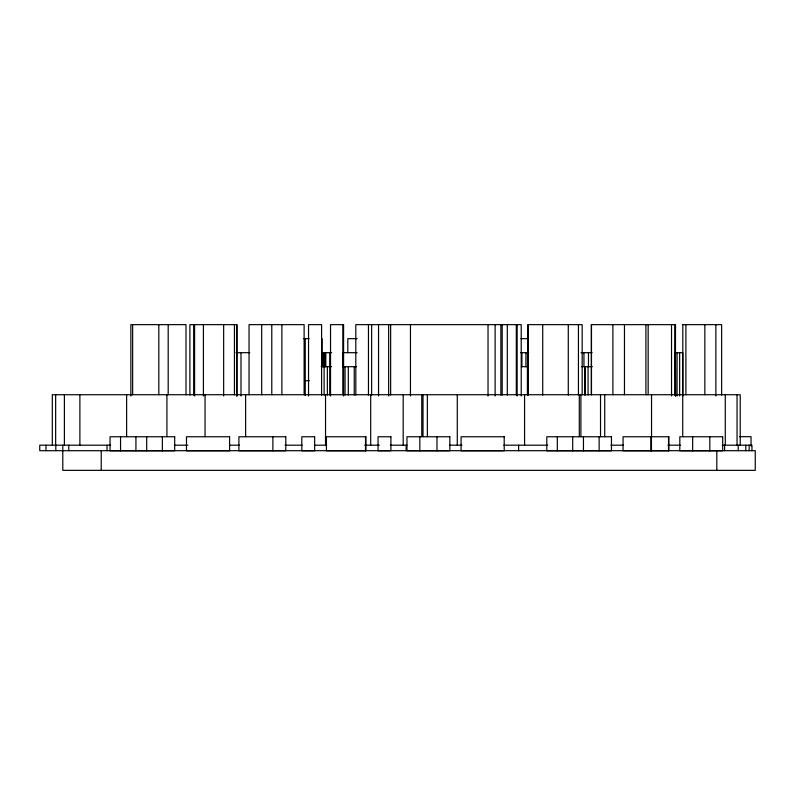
<?xml version="1.0" encoding="UTF-8"?>
<svg xmlns="http://www.w3.org/2000/svg" width="795" height="795" viewBox="0 0 795 795"><rect width="100%" height="100%" fill="white"/><g stroke="black" fill="none" stroke-linecap="round" stroke-linejoin="round"><path stroke-width="1.19" d="M682.716 324.648L721.631 324.648L721.631 395.085M303.63 338.66L309.166 338.66M321.538 338.66L322.074 338.66L322.074 366.694M357.094 338.66L347.812 338.66L347.812 352.682M520.964 338.66L528.407 338.66M235.996 352.682L249.769 352.682M321.538 352.682L331.634 352.682M342.446 352.682L357.094 352.682M520.546 352.682L528.705 352.682M581.056 352.682L592.106 352.682M675.432 352.682L675.67 395.96M676.326 352.682L682.736 352.682L682.726 436.574M321.15 366.694L331.515 366.694M342.675 366.694L356.567 366.694M521.361 366.694L527.522 366.694L527.522 352.682M581.503 366.694L592.345 366.694M305.25 380.706L309.285 380.706M739.43 436.674L751.056 436.674L751.056 446.025M110.634 445.19L39.75 445.19L39.75 450.695L755.25 450.695L755.25 470.352L62.795 470.352L62.795 445.19M174.294 445.19L187.829 445.19M229.636 445.19L239.474 445.19M284.968 445.19L302.18 445.19M314.442 445.19L326.725 445.19M364.736 445.19L379.354 445.19M390.325 445.19L406.911 445.19M449.662 445.19L461.974 445.19M503.782 445.19L547.676 445.19M610.888 445.19L623.538 445.19M667.979 445.19L680.331 445.19M722.188 445.19L751.961 445.19L751.961 450.695M749.158 445.19L749.158 450.695M745.799 445.19L745.799 450.695M740.225 445.19L740.225 394.727L52.311 394.727L52.311 445.19M738.207 445.19L738.207 450.695M737.044 394.727L737.044 445.19M725.279 394.727L725.279 445.19M724.623 445.19L724.623 450.695M716.822 450.695L716.822 470.352M715.868 324.648L715.868 395.99M709.816 436.763L709.816 450.785M704.847 324.648L704.847 394.727M692.664 436.763L692.664 450.785M685.896 324.648L685.896 394.727M682.816 324.648L682.816 395.99M679.645 352.682L679.645 395.96M677.082 352.682L677.082 395.96M675.432 395.96L675.511 324.648L591.361 324.648L591.361 394.727M674.806 324.648L674.806 395.085M671.527 324.648L671.527 395.99M668.525 436.763L668.525 450.785M651.542 394.727L651.542 436.574M651.453 436.763L651.453 450.785M650.896 436.763L650.896 450.785M648.163 324.648L648.163 394.727M645.918 324.648L645.918 394.727M624.463 324.648L624.463 394.727M612.895 324.648L612.895 394.727M604.727 394.727L604.727 436.574M600.523 394.727L600.523 436.574M599.132 436.763L599.132 450.785M591.48 324.648L591.48 394.727M588.459 352.682L588.459 366.276M588.071 366.694L588.071 394.996M585.18 366.694L585.18 394.996M584.822 366.694L584.822 394.996M583.947 352.682L583.947 366.276M583.451 436.763L583.451 450.785M582.169 394.727L582.169 324.648L527.88 324.648L527.88 394.926M580.897 394.727L580.897 436.574M579.297 394.727L579.297 436.574M578.442 324.648L578.442 394.727M572.688 436.763L572.688 450.785M568.286 324.648L568.286 395.135M557.315 436.763L557.315 450.785M542.707 324.648L542.707 395.135M528.218 324.648L528.218 395.135M527.393 366.694L527.393 394.996M525.922 352.682L525.922 366.694M524.581 394.727L524.581 445.19M521.908 352.682L521.908 366.694M521.222 395.99L521.222 324.648L355.812 324.648L355.812 395.135M518.618 445.19L518.618 450.695M517.157 324.648L517.157 395.99M516.313 324.648L516.313 394.926M507.309 324.648L507.309 395.135M502.192 324.648L502.192 395.135M500.86 324.648L500.86 395.135M495.126 324.648L495.126 395.99M488.031 324.648L488.031 395.99M457.284 394.727L457.284 445.19M436.982 436.763L436.982 450.785M427.362 394.727L427.362 436.574M423.019 394.727L423.019 436.574M421.767 394.727L421.767 436.574M419.83 436.763L419.83 450.785M410.459 324.648L410.459 395.99M406.166 445.19L406.166 450.695M403.194 394.727L403.194 445.19M390.653 324.648L390.653 394.926M388.646 324.648L388.646 395.99M378.549 324.648L378.549 395.99M371.633 324.648L371.633 395.135M370.699 394.727L370.699 445.19M368.463 324.648L368.463 395.135M365.511 436.763L365.511 450.785M354.242 366.694L354.242 394.996M348.299 366.694L348.299 394.996M345.06 366.694L345.06 394.996M343.589 395.99L343.589 324.648L330.531 324.648L330.531 395.99M343.341 352.682L343.341 366.694M342.824 324.648L342.824 394.727M329.786 352.682L329.766 394.906M327.361 366.694L327.361 395.105M325.801 352.682L325.801 366.694M325.533 394.727L325.533 445.19M325.165 352.682L325.165 366.694M324.141 395.105L324.062 352.682M323.138 352.682L323.138 366.694M321.597 395.135L321.597 324.648L308.54 324.648L308.54 395.99M305.25 338.66L305.25 395.522M304.117 394.727L304.117 324.648L249.044 324.648L249.044 394.727M281.877 324.648L281.877 394.727M272.884 436.763L272.884 450.785M271.781 324.648L271.781 394.727M261.684 324.648L261.684 394.727M245.625 394.727L245.625 436.574M241.004 352.682L241.004 395.96M236.9 395.99L236.9 324.648L189.896 324.648L189.896 395.085M236.781 324.648L236.781 395.99M234.436 324.648L234.436 394.727M223.653 324.648L223.653 395.99M205.05 394.727L205.05 436.574M203.411 324.648L203.411 395.99M194.586 324.648L194.586 395.99M193.662 324.648L193.662 395.085M186 394.727L186 324.648L130.867 324.648L130.867 395.99M168.192 324.648L168.192 394.727M166.92 394.727L166.92 436.574M162.369 436.763L162.369 450.785M158.821 324.648L158.821 394.727M146.697 436.763L146.697 450.785M135.925 436.763L135.925 450.785M132.646 324.648L132.646 394.727M126.624 394.727L126.624 436.574M120.552 436.763L120.552 450.785M107.027 445.19L107.027 450.695M101.223 450.695L101.223 470.352M79.888 394.727L79.888 445.19M68.767 445.19L68.767 450.695M64.395 394.727L64.395 445.19M55.819 445.19L55.819 450.695M55.65 394.727L55.65 445.19M45.971 445.19L45.971 450.695M174.701 436.763L110.048 436.763L110.048 450.785L174.701 450.785L174.701 436.763M229.596 436.763L186.477 436.763L186.477 450.785L229.596 450.785L229.596 436.763M285.783 436.763L238.888 436.763L238.888 450.785L285.783 450.785L285.783 436.763M314.661 436.763L301.812 436.763L301.812 450.785L314.661 450.785L314.661 436.763M365.899 436.763L326.427 436.763L326.427 450.785L365.899 450.785L365.899 436.763M390.911 436.763L378.062 436.763L378.062 450.785L390.911 450.785L390.911 436.763M449.841 436.763L406.98 436.763L406.98 450.785L449.841 450.785L449.841 436.763M504.209 436.763L461.09 436.763L461.09 450.785L504.209 450.785L504.209 436.763M611.464 436.763L546.801 436.763L546.801 450.785L611.464 450.785L611.464 436.763M668.824 436.763L623.061 436.763L623.061 450.785L668.824 450.785L668.824 436.763M722.675 436.763L679.814 436.763L679.814 450.785L722.675 450.785L722.675 436.763"/></g></svg>
